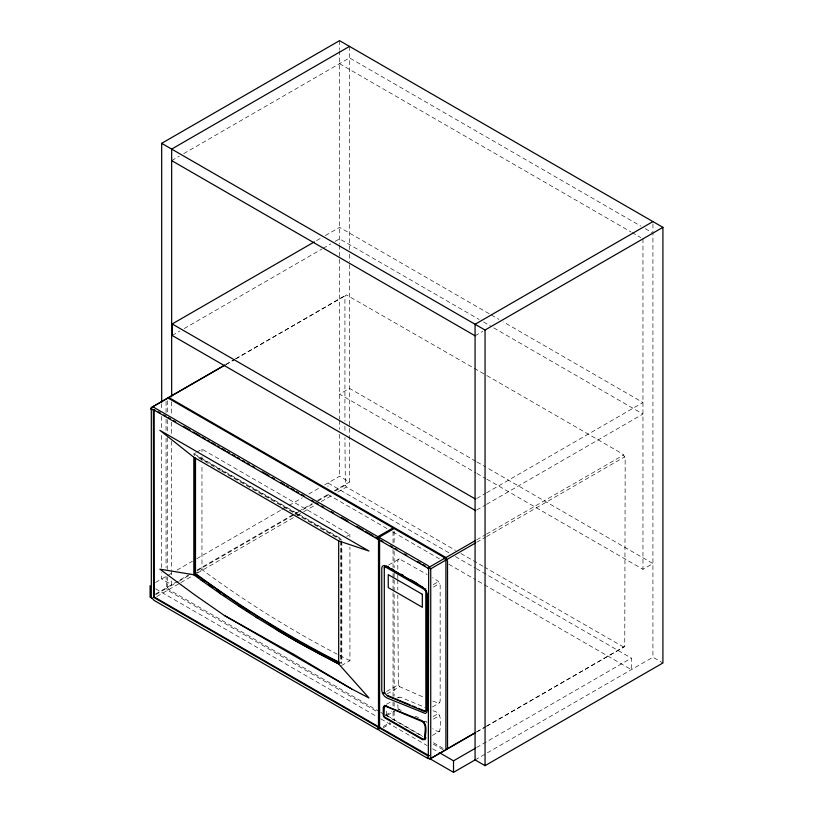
<?xml version="1.0" encoding="UTF-8"?>
<svg xmlns="http://www.w3.org/2000/svg" width="813" height="813" viewBox="0 0 813 813"><rect width="100%" height="100%" fill="white"/><g stroke="black" fill="none" stroke-linecap="round" stroke-linejoin="round"><path stroke-width="0.61" stroke-dasharray="4.07 3.05" d="M432.862 701.091L438.878 703.235L440.158 701.345L440.158 585.248L438.614 581.539L432.679 577.687M483.959 373.899L346.47 294.956L345.342 295.485L344.925 296.867L344.925 421.164M432.465 735.379L439.742 731.172C440.605 724.22 442.76 712.493 433.095 710.816M486.591 726.263L624.76 646.487L625.177 458.674L623.632 454.965L622.077 453.644L485.046 374.529M398.157 697.605L400.443 697.198L424.935 707.412M171.655 160.598L179.338 156.167M183.728 153.627L349.509 57.916L640.837 226.126M316.562 240.607L320.942 238.087M325.312 235.557L339.539 227.345L490.148 314.306M172.193 335.474L179.846 331.054M184.226 328.533L322.039 248.961M323.127 248.331L330.789 243.91M335.159 241.39L339.539 238.859L479.162 319.468M225.811 364.498L234.581 359.427M235.679 358.797L345.342 295.485M225.841 364.6L234.611 359.529M235.709 358.899L346.47 294.956M195.608 452.831L193.484 454.061L341.43 539.476M196.665 452.221L201.97 449.162L349.925 534.578L349.925 537.098M194.287 455.371L195.496 454.67L341.846 539.161M475.077 335.789L482.77 331.348M155.588 582.484L166.563 576.143M167.661 575.513L172.051 572.972M177.051 570.086L192.417 561.214M196.817 558.683L281.349 509.873M281.837 509.588L287.934 506.072M289.032 505.442L302.212 497.83M308.798 494.03L319.773 487.688M324.651 484.873L339.539 476.286L349.509 482.038L349.509 262.314M155.588 593.998L190.313 573.948M196.898 570.147L297.212 512.231M298.31 511.601L312.182 503.593M317.67 500.422L329.743 493.45M334.133 490.91L349.509 482.038M155.649 594.679L166.472 588.429L166.055 576.427M379.752 711.792L168.819 589.577L167.681 587.728L177.559 582.037M178.657 581.397L188.525 575.706M197.295 570.635L293.798 514.924M294.895 514.294L298.188 512.393M302.568 509.863L312.436 504.162M317.924 500.991L329.987 494.03M335.464 490.869L345.342 485.168L344.925 437.648M194.541 573.897L201.97 569.608L201.97 464.375M156.777 596.529L167.61 590.279L376.582 711.365M168.819 589.577L179.785 583.246M180.882 582.606L191.848 576.275M197.335 573.114L296.023 516.133M297.121 515.503L302.609 512.332M303.706 511.702L314.672 505.371M321.247 501.57L332.212 495.239M337.7 492.068L346.47 487.007L455.453 550.36M346.734 536.417L349.925 534.578M476.713 498.511L485.463 493.461M486.56 492.83L642.961 402.537L503.338 321.918M476.713 510.025L485.463 504.975M486.56 504.345L642.961 414.041L492.353 327.09M388.675 564.923L399.366 558.877L427.201 574.517M476.682 539.812L485.452 534.741M486.55 534.111L623.632 454.965M476.723 542.281L485.493 537.22M486.591 536.58L624.76 456.815M433.309 584.608L438.614 581.539M433.38 587.057L439.742 583.378M341.43 665.603L349.925 660.705L349.925 547.19M386.642 691.477L398.309 684.739L397.811 595.075M386.907 694.048L399.64 686.7L424.701 697.686M386.622 704.2L390.88 701.802M397.018 698.194L399.102 696.995M385.535 715.125L391.775 711.527M387.12 715.41L394.396 711.212M486.855 479.182L642.961 569.313L652.93 563.561L486.926 467.719M383.299 726.487L389.803 722.737M383.309 727.747L390.89 723.367M432.506 706.914L439.823 702.625M433.136 716.527L438.329 713.529M433.431 719.099L439.66 715.491M476.682 731.863L485.452 726.802M486.55 726.161L624.76 646.487M476.723 731.964L485.493 726.893M476.581 747.523L631.376 658.154L631.376 669.668L476.367 580.167M475.077 759.901L652.93 657.219L662.91 662.981M399.366 558.877L398.228 559.415L397.811 560.797L397.811 569.679M439.742 731.172L437.059 731.253L432.75 728.753M623.632 647.026L485.046 567.454M397.791 708.946L401.276 710.399M415.189 716.202L418.675 717.655M349.925 660.705C298.137 634.607 248.554 604.14 201.97 569.608M645.237 228.656L651.833 232.467M339.539 63.678L630.868 231.878M631.975 232.508L640.766 237.589M491.245 314.936L498.948 319.387M483.552 322.009L491.245 326.45M475.93 461.367L349.509 388.38L339.539 394.132L475.859 472.841M477.038 462.008L485.828 467.079M476.957 473.471L485.757 478.552M460.93 553.521L483.959 566.813M448.878 552.789L327.944 482.973L327.944 486.428M455.473 556.6L475.27 568.023M476.367 568.663L631.376 658.154M327.944 494.487L388.411 529.395M392.811 531.936L440.087 559.222M448.878 564.303L475.27 579.537M198.657 457.892L220.496 470.503M221.593 471.134L340.627 539.862M387.273 715.735L423.766 736.802M380.85 712.422L384.132 714.322M385.23 714.952L422.506 736.476M433.471 742.797L444.426 749.129M433.4 744.159L443.217 749.83M155.588 588.825L376.571 716.405M380.962 718.946L427.14 745.602M432.638 748.773L438.136 751.954M398.553 708.804L399.295 709.444M425.89 721.09L426.886 722.564M398.309 684.739L399.64 686.7M345.342 485.168L346.47 487.007M386.815 715.338L386.429 708.682M166.472 588.429L167.61 590.279M398.014 707.92L397.811 704.708M167.681 587.728L167.275 576.996M652.93 223.89L652.93 657.219M642.961 238.859L642.961 569.313M397.811 574.761L397.811 578.571M397.811 579.842L397.811 589.994M394.132 531.113L394.132 543.806M394.132 551.417L394.132 567.921M394.132 572.992L394.132 696.111M394.132 702.452L394.132 706.263M394.132 711.345L394.132 720.227M393.045 531.753L393.045 543.175M393.045 549.517L393.045 567.291M393.045 573.632L393.045 577.443M393.045 578.714L393.045 591.407M393.045 592.677L393.045 696.751M393.045 701.822L393.045 706.904M393.045 711.985L393.045 719.596M349.509 46.402L349.509 249.611M349.509 254.164L349.509 261.766M344.925 426.236L344.925 432.577M341.846 541.702L341.846 663.642M341.43 540.736L341.43 663.083M340.627 541.133L340.627 663.073M339.539 40.65L339.539 49.542M339.539 50.813L339.539 243.859M339.539 245.13L339.539 419.132M339.539 420.402L339.539 429.284M339.539 434.366L339.539 476.286M201.97 449.162L201.97 451.693M201.97 456.764L201.97 463.105M171.655 401.835L171.655 414.528M171.655 422.15L171.655 434.853M171.655 441.205L171.655 569.476M171.655 570.746L171.655 575.828M171.655 580.909L171.655 584.72L161.685 578.968L161.685 572.616M167.275 400.707L167.275 413.39M167.275 419.732L167.275 432.414M167.275 437.485L167.275 569.385M166.055 401.398L166.055 412.821M166.055 419.162L166.055 431.845M166.055 438.187L166.055 567.545M161.685 403.695L161.685 410.047M161.685 416.398L161.685 430.372M161.685 435.443L161.685 567.535"/><path stroke-width="1.22" d="M424.528 738.793C424.112 733.499 427.638 725.074 422.049 721.477L386.094 706.477L384.285 706.771L384 715.765L384.844 717.127L422.414 738.824L423.675 739.19L426.144 737.858M224.744 365.23L151.32 407.506L151.32 597.179L153.992 600.35L377.893 729.617L377.893 727.025L153.576 597.311L153.383 410.656L154.185 409.64L154.927 409.864M154.185 409.64L154.185 596.955L378.492 726.67L378.492 538.938L375.21 537.037M423.675 587.941L387.527 567.068L385.972 566.61L384.285 567.464L384.366 692.788L387.435 695.999L423.583 711.08L425.484 710.958M384.427 568.521L384.844 567.139M428.329 755.978L428.675 569.598L427.729 568.063L378.98 539.913L378.98 537.322L394.132 528.572L443.217 556.905L445.9 560.076L445.9 749.759L430.738 758.509L428.055 758.58L378.98 730.247L378.98 727.655L379.58 727.3L428.929 755.623L427.729 755.795L378.98 727.655M430.738 758.509L430.738 568.826L428.055 565.655L378.98 537.322M429.61 759.037L447.109 749.058L447.526 747.675L447.526 561.234L445.981 557.535L168.819 397.516M424.925 711.284L426.429 710.359L426.774 709.078L426.774 592.972M161.685 402.425L161.685 143.332L339.539 40.65L662.91 227.345L662.91 662.981L485.056 765.663L475.077 759.901L475.077 324.275L652.93 221.593M349.509 46.402L171.655 149.094L171.655 396.754M475.625 510.655L172.193 335.474L172.193 323.96L314.377 241.878M167.681 398.055L224.713 365.128M152.448 406.967L167.61 398.218L169.155 398.675L393.045 527.942L377.893 536.692L153.992 407.435L151.32 407.506M161.685 143.332L485.056 330.027L662.91 227.345M153.576 597.311L154.185 596.955M201.411 580.309L193.819 574.71L195.029 574.008L195.029 457.841M154.328 410.209L150.903 408.888L154.328 410.209L377.893 539.283L378.492 538.938M378.98 539.913L379.58 539.568L379.58 727.3M384.285 567.464L386.632 566.234L388.177 566.691M429.61 566.986L444.762 558.236M445.981 557.535L475.585 540.442M428.329 568.572L428.929 568.226L428.339 567.718M428.522 568.887L429.122 568.541M430.738 568.826L445.9 560.076M447.109 559.374L475.625 542.911M385.413 566.935L424.66 589.588L425.88 588.897M427.089 709.973L425.87 710.674L425.799 591.437L426.358 591.112L422.709 587.169L386.165 566.072L384.041 565.442L382.344 566.244L381.775 568.135L381.775 690.461L382.456 693.265L384.458 696.213L386.836 697.93L425.219 713.448L426.632 712.544L427.089 710.786L427.089 594.293L426.358 591.112M384.366 692.788L384.925 692.463L382.456 693.265M384.285 706.771L386.612 705.379M377.893 727.025L378.492 726.67M423.461 722.493L425.077 721.558M428.522 755.887L429.122 755.531L428.339 755.45M445.981 749.586L474.487 733.133M447.109 749.058L475.625 732.594M439.233 752.584L453.522 760.836L475.483 748.163M427.14 757.116L453.522 772.35L475.483 759.677M193.819 574.761L159.846 569.151L194.693 594.852L224.398 615.492L351.653 688.957L368.97 697.95L338.675 663.947L297.66 642.036L277.223 630.187M338.675 540.909L368.97 551.031L159.846 430.29L193.819 457.272L338.675 540.909L338.675 663.875A1068.13 616.691 60 0 1 277.406 630.258L256.136 617.311M387.994 695.684L410.148 704.922M412.486 705.897L415.982 707.361M418.309 708.326L424.142 710.765M339.692 662.524C289.245 636.986 240.963 607.169 195.496 573.551L195.496 458.461M320.231 653.784L322.375 654.892M224.398 615.492L293.981 654.455L351.653 688.957M302.243 643.937L304.357 645.105M309.641 648.002L311.755 649.16M171.655 160.598L475.077 335.789M172.193 323.96L475.625 499.152M158.22 411.764L160.405 413.024M163.698 414.925L165.893 416.195M168.078 417.455L170.273 418.725M173.565 420.616L175.75 421.886M183.423 426.317L189.998 430.107M193.291 432.008L199.866 435.809M202.051 437.069L205.343 438.969M207.539 440.229L209.724 441.5M211.919 442.76L215.201 444.66M217.396 445.931L219.591 447.191M221.776 448.461L225.069 450.361M227.264 451.622L229.449 452.892M232.742 454.782L234.927 456.052M237.122 457.313L239.317 458.583M242.599 460.483L244.794 461.743M246.989 463.014L249.174 464.274M252.467 466.174L254.662 467.445M262.325 471.865L268.9 475.666M272.192 477.566L274.388 478.827M280.963 482.627L284.245 484.528M286.44 485.788L288.635 487.058M290.82 488.318L294.113 490.219M296.298 491.489L298.493 492.749M301.786 494.65L303.971 495.91M311.643 500.341L313.838 501.611M316.033 502.871L318.218 504.141M321.511 506.042L323.696 507.302M331.369 511.733L333.564 512.993M341.236 517.424L347.812 521.224M356.582 526.285L363.157 530.076M365.342 531.346L373.015 535.777M380.667 540.188L382.832 541.448M390.423 545.818L392.588 547.068M394.752 548.328L396.917 549.578M404.508 553.958L406.673 555.208M417.506 561.458L420.758 563.338M422.923 564.588L425.087 565.838M391.46 568.592L393.655 569.852M401.327 574.283L403.512 575.543M411.185 579.974L417.76 583.764M384.752 717.849L422.506 739.647L425.189 739.576C425.158 733.672 428.349 724.535 422.038 720.684L384.549 705.399L383.258 707.29L383.258 715.43L384 717.208M152.295 598.439L150.09 597.169L150.09 585.655M279.682 630.959L281.837 632.209M289.377 636.579L291.532 637.829M293.686 639.079L296.918 640.949M268.89 624.404L271.044 625.715M274.286 627.697L277.528 629.669M240.577 606.569L242.64 607.89M246.756 610.533L249.845 612.524M239.235 606.447L256.908 617.758M223.524 595.075L225.536 596.427M220.201 593.612L239.418 606.518M202.528 580.33L204.52 581.732M208.524 584.557L212.518 587.382M216.522 590.197L220.516 593.023M201.228 580.228L220.384 593.693M195.029 574.008L240.638 605.827L278.615 629.557A1068.13 616.691 60 0 0 339.885 663.174M196.116 575.604L197.945 576.956M424.833 588.988L426.52 591.752M424.66 589.588L425.799 591.437M485.056 330.027L485.056 765.663M453.522 760.836L453.522 772.35M377.893 536.692L377.893 539.283M193.819 457.272L193.819 574.71M422.323 594.303L388.248 574.639L388.248 587.606L422.323 607.27L422.323 594.303"/></g></svg>
